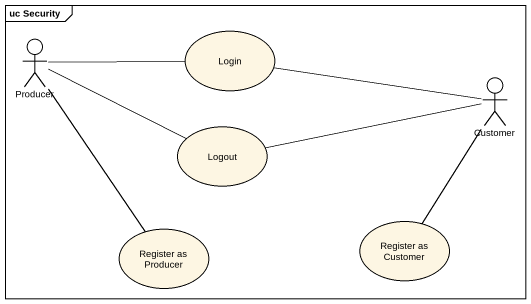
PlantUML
@startuml
mainframe uc Security
usecase Login
actor Producer
actor Customer
usecase Logout
usecase "Register as Producer" as Register_as_Producer
usecase "Register as Customer" as Register_as_Customer
Producer -right- Login
Producer -right- Logout
Producer -- Register_as_Producer
Customer -left- Login
Customer -left- Logout
Customer -- Register_as_Customer
@enduml
